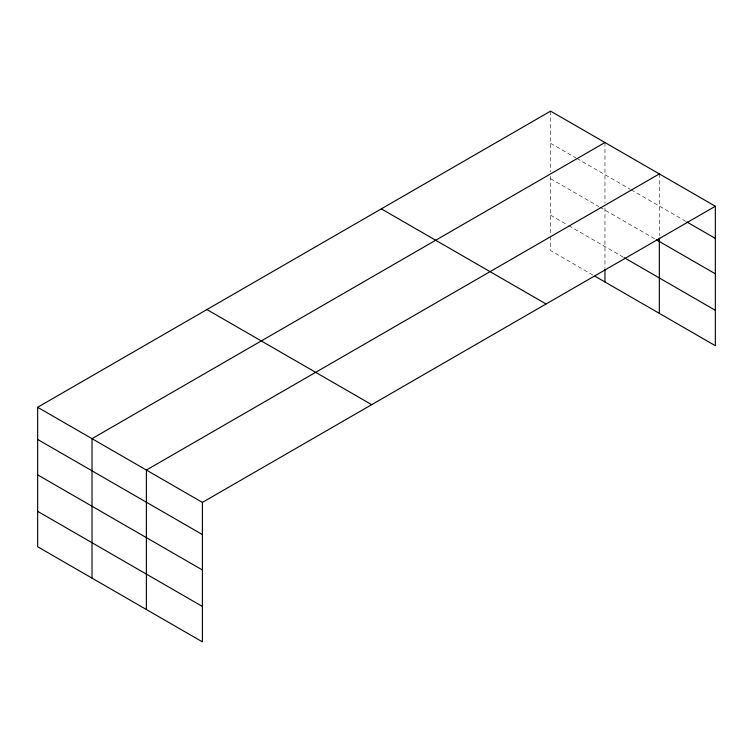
<?xml version="1.0" encoding="UTF-8"?>
<svg xmlns="http://www.w3.org/2000/svg" width="753" height="753" viewBox="0 0 753 753"><rect width="100%" height="100%" fill="white"/><g stroke="black" fill="none" stroke-linecap="round" stroke-linejoin="round"><path stroke-width="0.56" stroke-dasharray="3.77 2.82" d="M550.594 143.296L575.763 157.829M576.77 158.412L630.139 189.219M631.146 189.803L685.814 221.363M550.594 178.706L598.927 206.604M599.934 207.188L655.308 239.162M550.594 215.189L567.715 225.072M568.722 225.655L623.089 257.037M592.884 275.014L550.594 250.598L550.594 236.894M659.336 173.915L659.336 235.774M604.96 142.524L604.96 203.244M604.96 207.809L604.96 268.275M550.594 111.133L550.594 171.853M550.594 176.418L550.594 235.745"/><path stroke-width="1.13" d="M715.35 206.256L550.594 111.133L37.65 407.288L37.65 546.744L202.406 641.867L202.406 502.402L715.35 206.256L715.35 345.712L594.898 276.172M604.96 142.524L92.017 438.67L92.017 578.135M659.336 173.915L146.383 470.06L146.383 609.525M686.83 221.956L715.35 238.419M656.315 239.736L715.35 273.828M624.096 257.62L715.35 310.311M381.319 208.863L546.076 303.986M206.924 309.558L371.681 404.672M37.65 407.288L202.406 502.402M37.65 439.441L202.406 534.564M37.65 474.851L202.406 569.974M37.65 511.334L202.406 606.457M659.336 238.061L659.336 313.38M604.96 269.423L604.96 281.989"/></g></svg>
